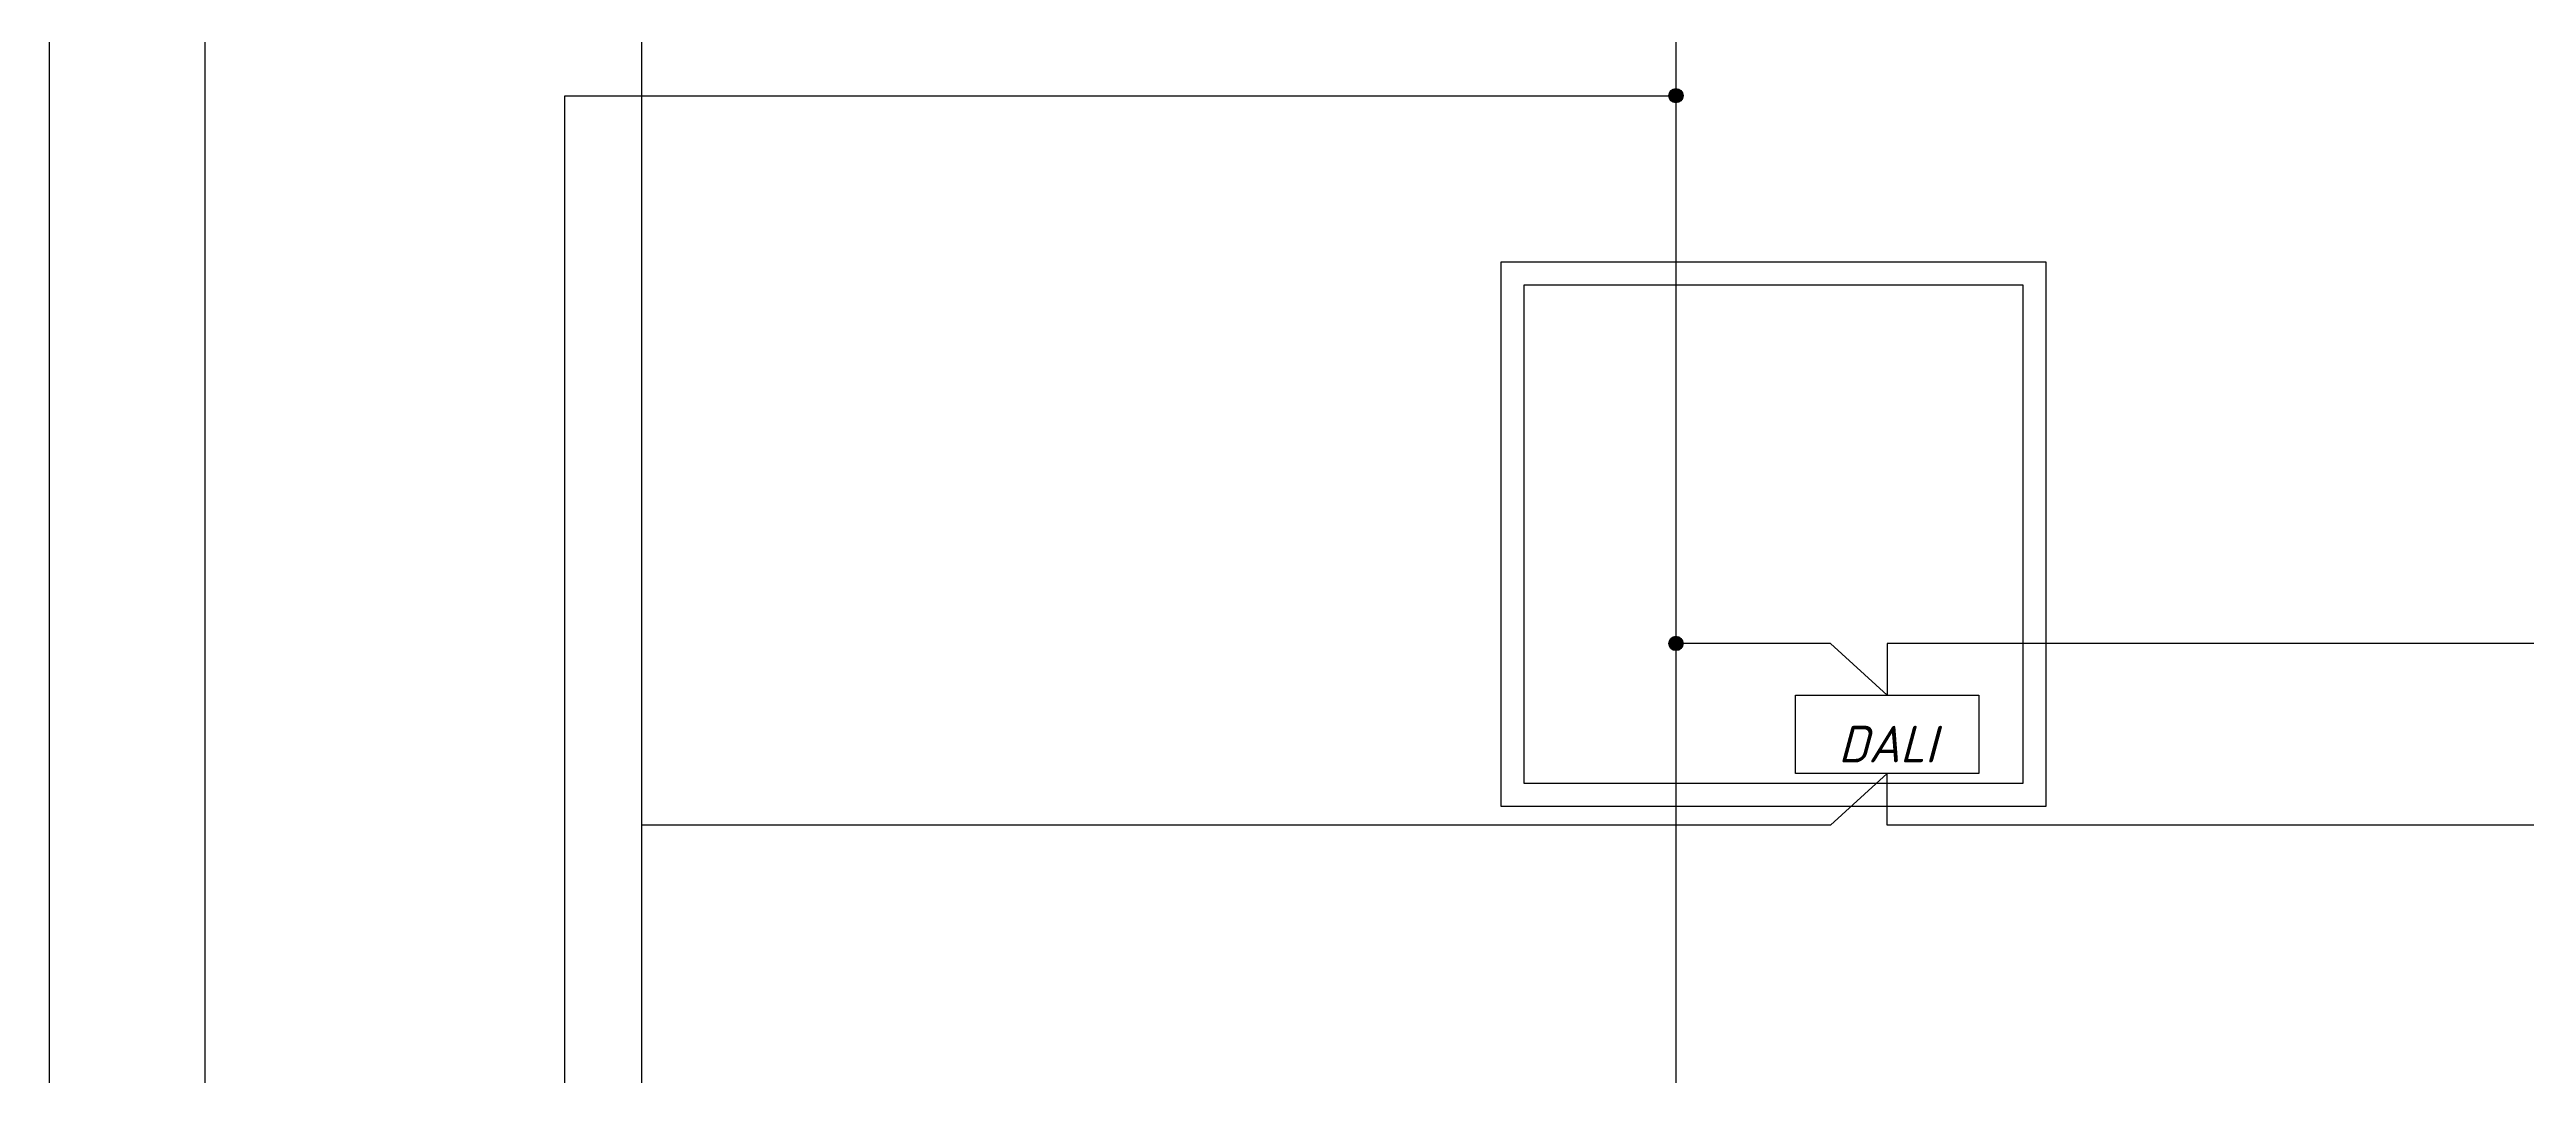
# Model space of a CAD drawing. Header units: millimetres. Extents: x -4896 to 62463, y -11301 to 6998.
# Drawn here: x 44332 to 47038, y 640 to 1761 of the extents above; entities that cross this region are included whole.
import ezdxf

# ---------------------------------------------------------------- set-up
doc = ezdxf.new("R2010")
doc.units = ezdxf.units.MM
doc.layers.add('Рамка', color=250, linetype='Continuous')
doc.styles.add('Мой новый', font='isocpeur.ttf', dxfattribs={"width": 0.955, "oblique": 15})

# ---------------------------------------------------------------- blocks, each defined once
blk = doc.blocks.new('DALI_CF')
at = {"layer": 'Рамка', "color": 215, "true_color": 0xa953a0}
blk.add_lwpolyline([(-100.2, 42.7), (100.2, 42.7), (100.2, -42.7), (-100.2, -42.7)], close=True, dxfattribs=at)
at = {"layer": 'Рамка', "color": 215, "true_color": 0xa953a0, "insert": (-100.2, 42.7), "char_height": 4, "width": 200.467, "attachment_point": 1, "style": 'Мой новый'}
blk.add_mtext('\\pxqc;\\P\\P\\P\\P\\P{\\H10x;DALI}', dxfattribs=at)

msp = doc.modelspace()

# ---------------------------------------------------------------- hatches: boundary and pattern name
at = {"layer": 'Рамка'}
h = msp.add_hatch(color=3, dxfattribs=at)
h.dxf.hatch_style = 1
h.paths.add_polyline_path([(46101.2, 1710.4), (46116.8, 1710.4, 1)])
h.paths.add_polyline_path([(46109, 1710.4), (46101.2, 1710.4, 0.414214), (46109, 1702.6)])
h.paths.add_polyline_path([(46116.8, 1710.4), (46109, 1710.4), (46109, 1702.6, 0.414214)])
h = msp.add_hatch(color=3, dxfattribs=at)
h.dxf.hatch_style = 1
h.paths.add_polyline_path([(46101.2, 1111.8), (46116.8, 1111.8, 1)])
h.paths.add_polyline_path([(46109, 1111.8), (46101.2, 1111.8, 0.414214), (46109, 1104)])
h.paths.add_polyline_path([(46116.8, 1111.8), (46109, 1111.8), (46109, 1104, 0.414214)])

# ---------------------------------------------------------------- linework, layer by layer
at = {"layer": 'Рамка', "color": 3}
for p, q in [((46109, 2532.5), (46109, 1111.8)), ((46109, 1111.8), (46109, -308.9))]:
    msp.add_line(p, q, dxfattribs=at)
at = {"layer": 'Рамка'}
for points in [[(50776.1, -1338.7), (44331.8, -1338.7), (44331.8, 3712.1), (53349.4, 3712.1), (53349.4, -1338.7), (51792.1, -1338.7)], [(50776.1, -1168.7), (44501.8, -1168.7), (44501.8, 3542.1), (53179.4, 3542.1), (53179.4, -1168.7), (51792.1, -1168.7)]]:
    msp.add_lwpolyline(points, dxfattribs=at)
at = {"layer": 'Рамка', "color": 1}
for points in [[(44978.6, 2333.9), (44978.6, -945.3)], [(46339.9, 969.8), (46277.7, 913.2), (44978.6, 913.2), (44978.6, 913.2)], [(47529.9, 969.8), (47467.7, 913.2), (46339.9, 913.2), (46339.9, 969.8)]]:
    msp.add_lwpolyline(points, dxfattribs=at)
at = {"layer": 'Рамка', "color": 3}
for points in [[(44895, -1083.3), (44895, 1710.4), (46109, 1710.4)], [(46339.9, 1055.2), (46277.7, 1111.8), (46109, 1111.8), (46109, 1111.8)], [(47529.9, 1055.2), (47467.7, 1111.8), (46339.9, 1111.8), (46339.9, 1055.2)]]:
    msp.add_lwpolyline(points, dxfattribs=at)
at = {"layer": 'Рамка'}
for points in [[(45918, 1528.7), (46513, 1528.7), (46513, 933.7), (45918, 933.7)], [(45943, 1503.7), (46488, 1503.7), (46488, 958.7), (45943, 958.7)]]:
    msp.add_lwpolyline(points, close=True, dxfattribs=at)
at = {"layer": 'Рамка', "color": 3}
for centre in [(46109, 1710.4), (46109, 1111.8)]:
    msp.add_circle(centre, 7.81, dxfattribs=at)

# ---------------------------------------------------------------- block references
at = {"layer": 'Рамка', "color": 30, "true_color": 0xf8991e}
msp.add_blockref('DALI_CF', (46339.9, 1012.5), dxfattribs=at)

doc.saveas('drawing.dxf')
